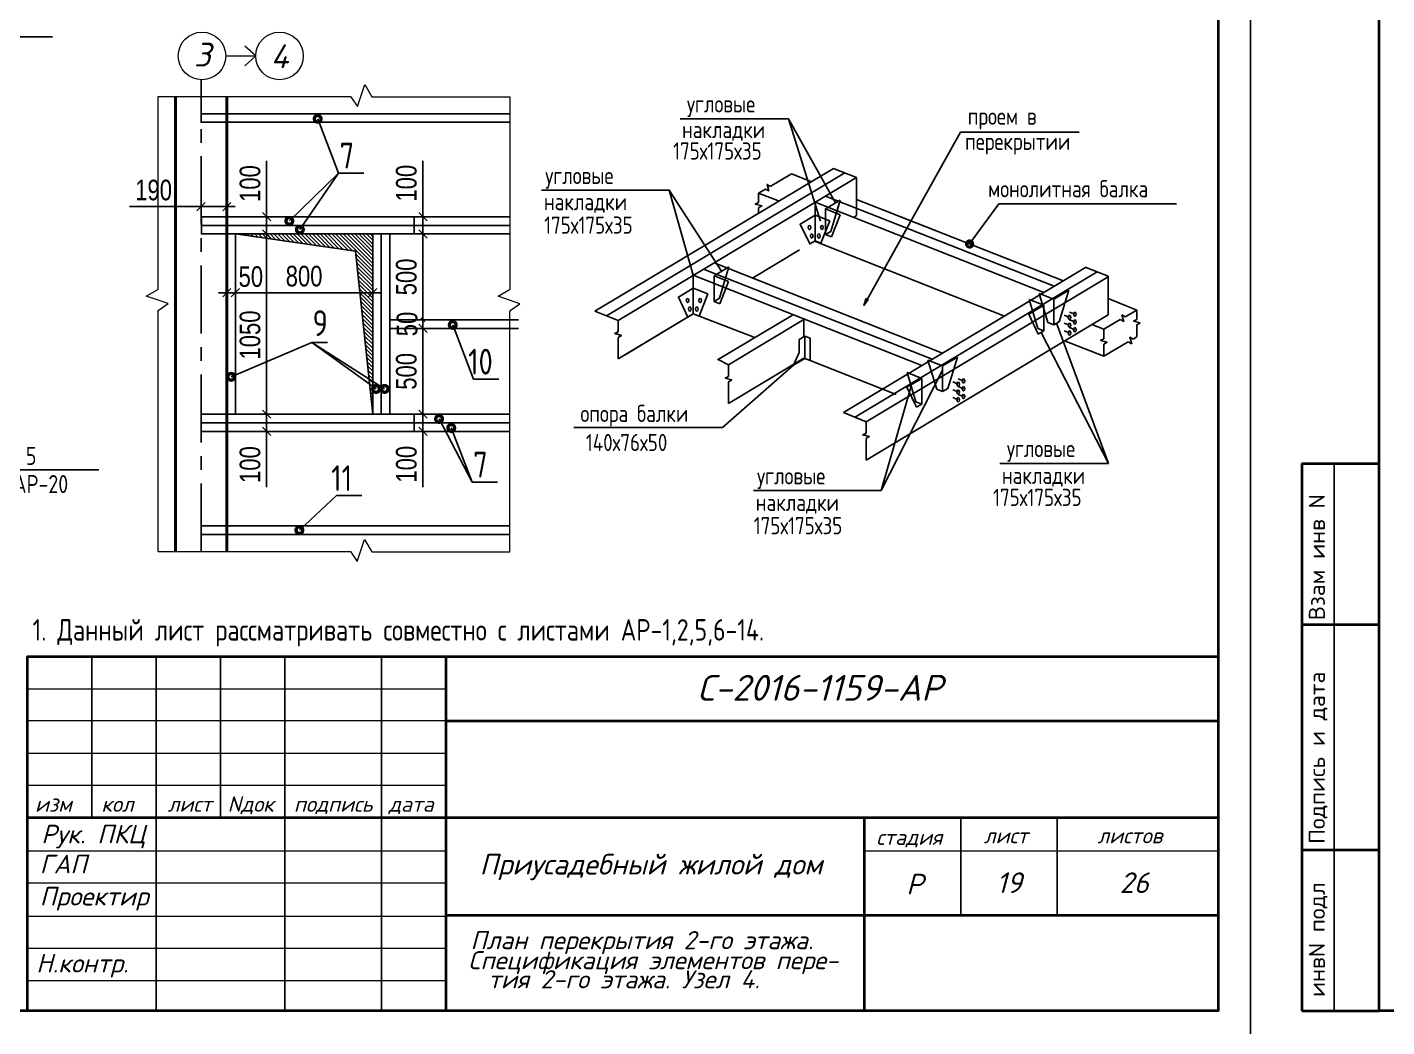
# Model space of a CAD drawing. Extents: x -12289450 to -10763036, y -7834513 to -6150123.
# Drawn here: x -11050273 to -11034430, y -7694349 to -7682705 of the extents above; entities that cross this region are included whole.
import ezdxf

# ---------------------------------------------------------------- set-up
doc = ezdxf.new("R2010")
doc.units = 0
doc.header["$LTSCALE"] = 25
doc.header["$PDMODE"] = 35
doc.linetypes.add('CENTER', pattern=[50.8, 31.75, -6.35, 6.35, -6.35])
doc.linetypes.add('HIDDEN2', pattern=[4.7625, 3.175, -1.5875])
doc.layers.get('DefPoints').update_dxf_attribs({"color": 10, "lineweight": 30})
for name, color, linetype in [('003-ТЕКСТ', 7, 'Continuous'), ('004-ВСПЛИНИИ', 15, 'Continuous'), ('005-РАЗМЕРЫ', 252, 'Continuous'), ('008-ШТРИХОВКА', 252, 'Continuous'), ('014-ОСИ', 251, 'CENTER'), ('1рамка1', 7, 'Continuous'), ('Annotation - Text', 7, 'Continuous'), ('ArchiCAD', 7, 'Continuous'), ('kassa', 7, 'Continuous'), ('Новое', 51, 'Continuous'), ('Примечания', 7, 'Continuous')]:
    doc.layers.add(name, color=color, linetype=linetype)
doc.layers.add('Лаги', color=4, linetype='Continuous', lineweight=20)
doc.layers.add('СТЕНЫ', color=5, linetype='Continuous', lineweight=40)
doc.styles.add('gismo', font='isocpeui.ttf')
doc.styles.add('GOST 2.304', font='cs_gost2304.shx')
doc.styles.add('SIMP701', font='simplex701.shx')
doc.styles.add('TXT0', font='txt', dxfattribs={"width": 0.8})
doc.dimstyles.new('Копия(5) РАЗМЕРЫ', dxfattribs={"dimscale": 30, "dimtxt": 7, "dimasz": 0.15, "dimexe": 0, "dimexo": 0, "dimgap": 1.2, "dimtad": 1, "dimdec": 0, "dimzin": 0, "dimdsep": 46, "dimtxsty": 'TXT0', "dimblk1": 'A8MITTA', "dimblk2": 'A8MITTA', "dimsah": 1, "dimcen": 2, "dimse1": 1, "dimse2": 1, "dimadec": 0, "dimazin": 0, "dimtp": 6, "dimtm": 6, "dimtfac": 1, "dimtdec": 0, "dimtofl": 0, "dimtmove": 0, "dimatfit": 3, "dimldrblk": 'A8MITTA', "dimfxl": 0, "dimtolj": 1, "dimtzin": 0, "dimarcsym": 0})

# ---------------------------------------------------------------- blocks, each defined once
blk = doc.blocks.new('A8MITTA', base_point=(3180, 3140))
for p, q in [((3160, 3140), (3200, 3140)), ((3170, 3130), (3190, 3150)), ((3180, 3155), (3180, 3125))]:
    blk.add_line(p, q)
blk = doc.blocks.new('*D733')
at = {"layer": '005-РАЗМЕРЫ', "color": 0, "lineweight": -2, "ltscale": 1.2, "transparency": 16777216}
blk.add_line((-11058258, -7687613), (-11058258, -7684772), dxfattribs=at)
at = {"layer": 'DefPoints', "color": 0, "ltscale": 1.2, "transparency": 16777216}
for p in [(-11058258, -7684767), (-11026589, -7684767), (-11058341, -7687617)]:
    blk.add_point(p, dxfattribs=at)
at = {"layer": '005-РАЗМЕРЫ', "color": 0, "lineweight": -2, "ltscale": 1.2, "transparency": 16777216, "xscale": 4.5, "yscale": 4.5, "zscale": 4.5}
for p, rotation in [((-11058258, -7684767), 90), ((-11058258, -7687617), 270)]:
    blk.add_blockref('A8MITTA', p, dxfattribs=dict(at, rotation=rotation))
at = {"layer": '005-РАЗМЕРЫ', "color": 0, "ltscale": 1.2, "transparency": 16777216, "insert": (-11058399, -7685249), "char_height": 210, "attachment_point": 5, "rotation": 90, "style": 'TXT0'}
blk.add_mtext('\\A1;2850', dxfattribs=at)

msp = doc.modelspace()

# ---------------------------------------------------------------- hatches: boundary and pattern name
at = {"layer": '008-ШТРИХОВКА', "ltscale": 3}
h = msp.add_hatch(dxfattribs=at)
h.set_pattern_fill('ANSI31', color=256, scale=10, angle=-90)
h.set_pattern_definition([(315, (-11047846.133, -7685113.203), (22.45064, 22.45064), [])])
h.paths.add_polyline_path([(-11046246.1, -7685113.2), (-11047846.1, -7685113.2), (-11046446.1, -7685313.2), (-11046246.1, -7687213.2)])

# ---------------------------------------------------------------- linework, layer by layer
at = {"lineweight": 25, "ltscale": 20}
for points, const_width in [([(-11046887.5, -7683791.8, 1), (-11046887.5, -7683752.8, 1)], 78), ([(-11047217.8, -7684981.5, 1), (-11047217.8, -7684942.5, 1)], 78), ([(-11047095.2, -7685081.6, 1), (-11047095.2, -7685042.6, 1)], 78), ([(-11039291.2, -7685248.5, -1), (-11039291.2, -7685212.5, -1)], 72), ([(-11045313.6, -7686191.8, 1), (-11045313.6, -7686152.8, 1)], 78), ([(-11047896.1, -7686797.3, 1), (-11047896.1, -7686758.3, 1)], 78), ([(-11046207.1, -7686938.4, 1), (-11046207.1, -7686899.4, 1)], 78), ([(-11046107.1, -7686938.4, 1), (-11046107.1, -7686899.4, 1)], 78), ([(-11045473.2, -7687287.5, 1), (-11045473.2, -7687248.5, 1)], 78), ([(-11045331.5, -7687392, 1), (-11045331.5, -7687353, 1)], 78), ([(-11047100.5, -7688583.5, 1), (-11047100.5, -7688544.5, 1)], 78)]:
    msp.add_lwpolyline(points, format="xyb", close=True, dxfattribs=dict(at, const_width=const_width))
for points in [[(-11046644.6, -7684403.7), (-11046887.5, -7683772.3)], [(-11046644.6, -7684403.7), (-11047217.8, -7684962)], [(-11046644.6, -7684403.7), (-11047095.2, -7685062.1)], [(-11039291.2, -7685230.5), (-11038950.2, -7684760.9), (-11036879.1, -7684760.9)], [(-11045070.8, -7686803.7), (-11045313.6, -7686172.3)], [(-11046957, -7686377.5), (-11047896.1, -7686777.8)], [(-11046957, -7686377.5), (-11046207.1, -7686918.9)], [(-11046957, -7686377.5), (-11046107.1, -7686918.9)], [(-11045088.7, -7688003.9), (-11045473.2, -7687268)], [(-11045088.7, -7688003.9), (-11045331.5, -7687372.5)], [(-11046666.7, -7688160.6), (-11047100.5, -7688564)]]:
    msp.add_lwpolyline(points, dxfattribs=at)
at = {"layer": '004-ВСПЛИНИИ', "color": 1}
msp.add_line((-11051295, -7687861.9), (-11049435.8, -7687862), dxfattribs=at)
at = {"layer": '005-РАЗМЕРЫ', "color": 251, "lineweight": 9}
for p, q in [((-11046425.4, -7683628.3), (-11046338.6, -7683373.8)), ((-11046338.6, -7683373.8), (-11046255.8, -7683515.1)), ((-11048745.1, -7683513.4), (-11046504.7, -7683513.4)), ((-11048745.1, -7685756.5), (-11048745.1, -7683513.4)), ((-11046504.7, -7683513.4), (-11046425.4, -7683628.3)), ((-11046255.8, -7683515.1), (-11044646.1, -7683515.1)), ((-11044646.1, -7685758.2), (-11044646.1, -7683515.1)), ((-11048884.7, -7685838.3), (-11048743.4, -7685755.5)), ((-11044785.8, -7685840), (-11044644.4, -7685757.2)), ((-11048630.2, -7685925.1), (-11048884.7, -7685838.3)), ((-11048745.1, -7686004.4), (-11048630.2, -7685925.1)), ((-11044531.2, -7685926.8), (-11044785.8, -7685840)), ((-11044646.1, -7686006.1), (-11044531.2, -7685926.8)), ((-11048746.8, -7688813), (-11048746.8, -7686005.6)), ((-11044647.8, -7688814.7), (-11044647.8, -7686007.3)), ((-11048746.8, -7688813), (-11046506.4, -7688813)), ((-11046506.4, -7688813), (-11046427.1, -7688927.9)), ((-11046427.1, -7688927.9), (-11046340.3, -7688673.3)), ((-11046340.3, -7688673.3), (-11046257.5, -7688814.7)), ((-11046257.5, -7688814.7), (-11044647.8, -7688814.7))]:
    msp.add_line(p, q, dxfattribs=at)
at = {"layer": '005-РАЗМЕРЫ', "ltscale": 1.2}
for p, q in [((-11047483.2, -7684913.2), (-11047483.2, -7684262.5)), ((-11045661.7, -7684913.2), (-11045661.7, -7684262.5)), ((-11048246.1, -7684795.4), (-11049079.7, -7684795.4)), ((-11047950.9, -7684795.4), (-11048241.3, -7684795.4)), ((-11047483.2, -7685108.4), (-11047483.2, -7684918)), ((-11045761.7, -7685108.4), (-11045761.7, -7684918)), ((-11047483.2, -7685118), (-11047483.2, -7687208.4)), ((-11045661.7, -7686110.8), (-11045661.7, -7685115.6)), ((-11047950.9, -7685798.1), (-11047955.7, -7685798.1)), ((-11046250.9, -7685798.1), (-11047841.3, -7685798.1)), ((-11047841.3, -7685798.1), (-11047836.5, -7685798.1)), ((-11045661.7, -7687208.4), (-11045661.7, -7686218)), ((-11047483.2, -7687218), (-11047483.2, -7687408.4)), ((-11045761.7, -7687218), (-11045761.7, -7687408.4)), ((-11047483.2, -7687413.2), (-11047483.2, -7688063.9)), ((-11045661.7, -7687413.2), (-11045661.7, -7688063.9))]:
    msp.add_line(p, q, dxfattribs=at)
at = {"layer": '008-ШТРИХОВКА', "ltscale": 3}
msp.add_lwpolyline([(-11047846.1, -7685113.2), (-11046446.1, -7685313.2), (-11046246.1, -7687213.2)], dxfattribs=at)
msp.add_lwpolyline([(-11046246.1, -7685113.2), (-11047846.1, -7685113.2), (-11046446.1, -7685313.2), (-11046246.1, -7687213.2), (-11046246.1, -7685113.2)], close=True, dxfattribs=at)
at = {"layer": '014-ОСИ'}
for points in [[(-11049975.8, -7682817.2), (-11064955.4, -7682817.2)], [(-11048246.1, -7688813), (-11048246.1, -7683317.2)]]:
    msp.add_lwpolyline(points, dxfattribs=at)
at = {"layer": '1рамка1', "color": 7, "lineweight": 25, "ltscale": 166.666667}
for p, q in [((-11041402, -7683772.8), (-11042665.5, -7683772.8)), ((-11041402, -7683772.8), (-11042398.9, -7683772.8)), ((-11040855, -7684752.6), (-11041402, -7683772.8)), ((-11041028.6, -7684965.4), (-11041402, -7683772.8)), ((-11042791.7, -7684602.1), (-11044279.6, -7684602.1)), ((-11042791.7, -7684602.1), (-11044279.6, -7684602.1)), ((-11038459.2, -7686262.3), (-11037673.9, -7687786.8)), ((-11038278.4, -7686154), (-11037673.9, -7687786.8)), ((-11037673.9, -7687786.8), (-11038937.5, -7687786.8)), ((-11037673.9, -7687786.8), (-11038670.8, -7687786.8))]:
    msp.add_line(p, q, dxfattribs=at)
for points in [[(-11040522.8, -7685946.7), (-11039395.4, -7683927.6), (-11038014.7, -7683927.6)], [(-11041670.8, -7684591.2), (-11041631, -7684612.7), (-11041651.7, -7684536.2), (-11041615.5, -7684559.3)], [(-11041365.5, -7684412.2), (-11041615.5, -7684559.3)], [(-11042510.7, -7685595.3), (-11042791.7, -7684602.1), (-11043761, -7684602.1)], [(-11042183, -7685548.4), (-11042791.7, -7684602.1), (-11043761, -7684602.1)], [(-11041670.8, -7684591.2), (-11041750.4, -7684637)], [(-11041750.4, -7684637), (-11041750.4, -7684747.2)], [(-11041750.4, -7684811.1), (-11041711.9, -7684787.4), (-11041788.4, -7684767.1), (-11041750.4, -7684747.2)], [(-11041750.4, -7684811.1), (-11041750.4, -7684866.4)], [(-11041091.1, -7684894.1), (-11041264.1, -7684997.8), (-11041153.2, -7685230.4), (-11041091.1, -7685193.2), (-11041091.1, -7684894.1)], [(-11041264.1, -7684997.8), (-11041153.2, -7685230.4), (-11041091.1, -7685193.2)], [(-11041091.1, -7684894.1), (-11040920.7, -7684961.3)], [(-11040920.7, -7684961.3), (-11041022.8, -7685220.1), (-11041091.1, -7685193.2)], [(-11042510.7, -7685744.8), (-11042683.7, -7685848.5), (-11042572.9, -7686081.2), (-11042510.7, -7686043.9), (-11042510.7, -7685744.8)], [(-11042510.7, -7685744.8), (-11042340.3, -7685812.1)], [(-11042340.3, -7685812.1), (-11042442.4, -7686070.9), (-11042510.7, -7686043.9)], [(-11042683.7, -7685848.5), (-11042572.9, -7686081.2), (-11042510.7, -7686043.9)], [(-11040522.8, -7685946.7), (-11040474.4, -7685876.3), (-11040522.8, -7685946.7), (-11040494.7, -7685861.6)], [(-11043387.2, -7686120.5), (-11043656.3, -7686014.4)], [(-11043387.2, -7686120.5), (-11043387.2, -7686254.8)], [(-11037534.8, -7686111.7), (-11037727.1, -7686224.2)], [(-11037534.8, -7686111.7), (-11037495, -7686133.2), (-11037515.7, -7686056.7), (-11037479.5, -7686079.8)], [(-11037342.2, -7685999.4), (-11037479.5, -7686079.8)], [(-11037342.2, -7686173.5), (-11037303.7, -7686149.8), (-11037380.3, -7686129.4), (-11037342.2, -7686109.6)], [(-11037342.2, -7685999.4), (-11037342.2, -7686109.6)], [(-11043387.2, -7686318.7), (-11043348.7, -7686295), (-11043425.3, -7686274.6), (-11043387.2, -7686254.8)], [(-11037727.1, -7686224.2), (-11037727.1, -7686334.4)], [(-11037342.2, -7686173.5), (-11037342.2, -7686313.7)], [(-11043387.2, -7686318.7), (-11043387.2, -7686569.1)], [(-11037727.1, -7686398.3), (-11037688.6, -7686374.6), (-11037765.2, -7686354.3), (-11037727.1, -7686334.4)], [(-11037441.7, -7686371.6), (-11037727.1, -7686538.6)], [(-11037727.1, -7686398.3), (-11037727.1, -7686538.6)], [(-11037441.7, -7686371.6), (-11037401.9, -7686393.1), (-11037422.5, -7686316.6), (-11037386.3, -7686339.7)], [(-11037342.2, -7686313.7), (-11037386.3, -7686339.7)], [(-11042100.6, -7686638), (-11042221.5, -7686576.8)], [(-11041343.6, -7686642.1), (-11042170.4, -7687366.9)], [(-11042100.6, -7686638), (-11042100.6, -7686772.2)], [(-11039606.5, -7686699.6), (-11040323.3, -7688101), (-11041811.2, -7688101)], [(-11039847.8, -7686795.4), (-11040018.2, -7686728.1), (-11039975, -7686871.6)], [(-11042100.6, -7686836.1), (-11042062.1, -7686812.4), (-11042138.7, -7686792.1), (-11042100.6, -7686772.2)], [(-11042100.6, -7686836.1), (-11042100.6, -7687086.6)], [(-11039971.2, -7686887.8), (-11040323.3, -7688101), (-11041811.2, -7688101)], [(-11040498, -7687434), (-11040498, -7687302.8), (-11040760.8, -7687192.9)], [(-11040498, -7687302.8), (-11040760.8, -7687192.9)], [(-11042170.4, -7687366.9), (-11043901.9, -7687366.9)], [(-11040498, -7687497.9), (-11040459.6, -7687474.2), (-11040536.1, -7687453.8), (-11040498, -7687434)], [(-11040498, -7687748.3), (-11040498, -7687497.9)]]:
    msp.add_lwpolyline(points, dxfattribs=at)
at = {"layer": '1рамка1', "color": 5, "lineweight": 25, "ltscale": 166.666667}
for points in [[(-11040878.5, -7684349.8), (-11043656.3, -7686014.4)], [(-11040609.5, -7684456), (-11040878.5, -7684349.8)], [(-11040744, -7684402.9), (-11043521.7, -7686067.4)], [(-11040609.5, -7684456), (-11043387.2, -7686120.5)], [(-11041365.5, -7684412.2), (-11041140.4, -7684501)], [(-11040609.5, -7684456), (-11040609.5, -7684898.8)], [(-11041519.5, -7684728.1), (-11041750.4, -7684637)], [(-11038307.5, -7685722.8), (-11040970.4, -7684672.3)], [(-11040609.5, -7684710.4), (-11039709.4, -7685065.5)], [(-11040609.5, -7684710.4), (-11038208.4, -7685657.6)], [(-11041091.1, -7684744.6), (-11041091.1, -7684940.8)], [(-11038428.1, -7685795.1), (-11041091.1, -7684744.6)], [(-11040609.5, -7684898.8), (-11040645.5, -7684920.4)], [(-11041275.1, -7685300.1), (-11041819.2, -7685628.4)], [(-11038885.6, -7686069.3), (-11041097.1, -7685196.8)], [(-11039606.5, -7686501.3), (-11042269.5, -7685450.7)], [(-11037940.7, -7685503), (-11040760.8, -7687192.9)], [(-11037677.5, -7685606.8), (-11037946.5, -7685500.7)], [(-11039847.8, -7686645.8), (-11042510.7, -7685595.3)], [(-11042510.7, -7685595.3), (-11042510.7, -7685894.4)], [(-11042510.7, -7685595.3), (-11042510.7, -7685744.8)], [(-11039727.2, -7686573.5), (-11042390.1, -7685523)], [(-11037806.1, -7685556.1), (-11040632.5, -7687249.8)], [(-11037677.5, -7685612.7), (-11040498, -7687302.8)], [(-11037677.5, -7685606.8), (-11037677.5, -7686055.4)], [(-11037677.5, -7685867.1), (-11037342.2, -7685999.4)], [(-11042510.7, -7686043.9), (-11043387.2, -7686569.1)], [(-11042510.7, -7686043.9), (-11043306, -7686520.4)], [(-11041792.2, -7686319.4), (-11042510.7, -7686043.9)], [(-11041355.5, -7686057.8), (-11042228.8, -7686581.1)], [(-11041221, -7686110.9), (-11042100.6, -7686638)], [(-11041221, -7686110.9), (-11041221, -7686310.2)], [(-11041221, -7686110.9), (-11041221, -7686310.2)], [(-11037677.5, -7686055.4), (-11040498, -7687748.3)], [(-11037727.1, -7686224.2), (-11037867.2, -7686168.9)], [(-11037867.2, -7686168.9), (-11037727.1, -7686224.2)], [(-11037727.1, -7686538.6), (-11038183.8, -7686358.4)], [(-11041221, -7686559.5), (-11042100.6, -7687086.6)], [(-11040148.7, -7686982.5), (-11041149.3, -7686587.7)]]:
    msp.add_lwpolyline(points, dxfattribs=at)
at = {"layer": '1рамка1', "color": 7, "linetype": 'HIDDEN2', "lineweight": 25, "ltscale": 166.666667}
for points in [[(-11040797.5, -7684718.2), (-11040970.4, -7684821.8), (-11040970.4, -7685120.9), (-11040908.3, -7685083.7), (-11040797.5, -7684718.2)], [(-11040844, -7684871.7), (-11040797.5, -7684718.2), (-11040970.4, -7684821.8)], [(-11040800, -7684889.1), (-11040902.1, -7685147.9), (-11040970.4, -7685120.9), (-11040970.4, -7684821.8), (-11040800, -7684889.1)], [(-11042096.5, -7685496.6), (-11042269.5, -7685600.3), (-11042269.5, -7685899.3), (-11042207.3, -7685862.1), (-11042096.5, -7685496.6)], [(-11042143, -7685650.1), (-11042096.5, -7685496.6), (-11042269.5, -7685600.3)], [(-11042099.1, -7685667.5), (-11042201.2, -7685926.3), (-11042269.5, -7685899.3), (-11042269.5, -7685600.3), (-11042099.1, -7685667.5)], [(-11038309.5, -7685873.6), (-11038309.5, -7686172.6), (-11038377.8, -7686145.7), (-11038479.9, -7685806.3), (-11038309.5, -7685873.6)], [(-11038136.5, -7685769.9), (-11038309.5, -7685873.6), (-11038309.5, -7686172.6), (-11038247.3, -7686135.4), (-11038136.5, -7685769.9)], [(-11038428.1, -7685944.6), (-11038601.1, -7686048.3), (-11038490.3, -7686281), (-11038428.1, -7686243.7), (-11038428.1, -7685944.6)], [(-11038428.1, -7685944.6), (-11038428.1, -7686243.7), (-11038496.4, -7686216.8), (-11038598.5, -7685877.4), (-11038428.1, -7685944.6)], [(-11038127.7, -7686085.2), (-11038190.2, -7686060.6)], [(-11038065.1, -7686047.7), (-11038127.6, -7686023)], [(-11038065.1, -7686138.5), (-11038127.6, -7686113.8)], [(-11038127.7, -7686176), (-11038190.2, -7686151.4)], [(-11038127.7, -7686266.8), (-11038190.2, -7686242.2)], [(-11038065.1, -7686229.3), (-11038127.6, -7686204.6)], [(-11041211.8, -7686304.7), (-11041276.1, -7686343.3)], [(-11041276.1, -7686343.3), (-11041276.1, -7686494.3)], [(-11041211.8, -7686304.7), (-11041211.8, -7686563.1)], [(-11041149.3, -7686329.3), (-11041211.8, -7686304.7)], [(-11041149.3, -7686329.3), (-11041149.3, -7686587.7)], [(-11041343.6, -7686642.1), (-11041276.1, -7686494.3)], [(-11041343.6, -7686642.1), (-11041211.8, -7686563.1)], [(-11041149.3, -7686587.7), (-11041211.8, -7686563.1)], [(-11039606.5, -7686650.8), (-11039606.5, -7686949.9), (-11039674.8, -7686922.9), (-11039776.9, -7686583.6), (-11039606.5, -7686650.8)], [(-11039433.5, -7686547.1), (-11039606.5, -7686650.8), (-11039606.5, -7686949.9), (-11039544.4, -7686912.6), (-11039433.5, -7686547.1)], [(-11039847.8, -7686795.4), (-11039847.8, -7687094.4), (-11039916.1, -7687067.5), (-11040018.2, -7686728.1), (-11039847.8, -7686795.4)], [(-11039847.8, -7686795.4), (-11040020.8, -7686899), (-11039909.9, -7687131.7), (-11039847.8, -7687094.4), (-11039847.8, -7686795.4)], [(-11039424.8, -7686862.4), (-11039487.2, -7686837.8)], [(-11039424.8, -7686953.2), (-11039487.2, -7686928.6)], [(-11039362.1, -7686824.9), (-11039424.6, -7686800.3)], [(-11039362.1, -7686915.7), (-11039424.6, -7686891.1)], [(-11039424.8, -7687044), (-11039487.2, -7687019.4)], [(-11039362.1, -7687006.5), (-11039424.6, -7686981.9)]]:
    msp.add_lwpolyline(points, dxfattribs=at)
at = {"layer": '1рамка1', "color": 7, "lineweight": 25, "ltscale": 166.666667, "extrusion": (0, 0, -1)}
for centre in [(-11041156.9, -7685037.6), (-11041011.5, -7685037.6), (-11041131.1, -7685137.2), (-11041048.8, -7685137.2), (-11042576.5, -7685888.3), (-11042550.7, -7685987.9), (-11042468.4, -7685987.9), (-11042431.2, -7685888.3), (-11038127.7, -7686085.2), (-11038065.1, -7686047.7), (-11038065.1, -7686138.5), (-11038127.7, -7686176), (-11038127.7, -7686266.8), (-11038065.1, -7686229.3), (-11039424.8, -7686862.4), (-11039424.8, -7686953.2), (-11039362.1, -7686824.9), (-11039362.1, -7686915.7), (-11039424.8, -7687044), (-11039362.1, -7687006.5)]:
    msp.add_ellipse(centre, major_axis=(0, 24.3), ratio=0.6390074, dxfattribs=at)
at = {"layer": 'Annotation - Text', "color": 0, "lineweight": 20}
for points in [[(-11047609.4, -7683040), (-11047735.2, -7682925.9)], [(-11047958.1, -7683039.8), (-11047609.4, -7683039.8)], [(-11047609.4, -7683040), (-11047735.2, -7683154.1)]]:
    msp.add_lwpolyline(points, dxfattribs=at)
for centre in [(-11048235.3, -7683040), (-11048235.3, -7683040), (-11047332.2, -7683040), (-11047332.2, -7683040)]:
    msp.add_circle(centre, 277.2, dxfattribs=at)
at = {"layer": 'ArchiCAD', "color": 7, "linetype": 'Continuous', "lineweight": 35}
for p, q in [((-11035419.4, -7687786.3), (-11034519.4, -7687786.3)), ((-11035419.4, -7687786.3), (-11035419.4, -7694161.2)), ((-11035419.4, -7689661.2), (-11034519.4, -7689661.2)), ((-11050269.2, -7690036), (-11036394.4, -7690036)), ((-11050269.2, -7690036), (-11036394.4, -7690036)), ((-11045394.3, -7690036), (-11045394.3, -7694160.9)), ((-11045394.3, -7690786), (-11036394.4, -7690786)), ((-11050269.2, -7691911), (-11036394.4, -7691911)), ((-11040519.4, -7691911), (-11040519.4, -7694160.9)), ((-11035419.4, -7692286.2), (-11034519.4, -7692286.2)), ((-11045394.3, -7693047.8), (-11036394.4, -7693047.8)), ((-11035419.4, -7694161.2), (-11034519.4, -7694161.2))]:
    msp.add_line(p, q, dxfattribs=at)
for points in [[(-11066019.3, -7672636.3), (-11036394.4, -7672636.3), (-11036394.4, -7694161.2), (-11066019.3, -7694161.2)], [(-11066019.3, -7672636.3), (-11036394.4, -7672636.3), (-11036394.4, -7694161.2), (-11066019.3, -7694161.2)], [(-11034519.4, -7672636.3), (-11004894.6, -7672636.3), (-11004894.6, -7694161.2), (-11034519.4, -7694161.2)], [(-11034519.4, -7672636.3), (-11004894.6, -7672636.3), (-11004894.6, -7694161.2), (-11034519.4, -7694161.2)], [(-11036394.4, -7694160.9), (-11050269.2, -7694160.9), (-11050269.2, -7690036), (-11036394.4, -7690036), (-11036394.4, -7694160.9)]]:
    msp.add_lwpolyline(points, close=True, dxfattribs=at)
at = {"layer": 'kassa', "lineweight": 15}
for p, q in [((-11050269.2, -7690411), (-11045394.3, -7690411)), ((-11045394.3, -7690786), (-11050269.2, -7690786)), ((-11050269.2, -7691161), (-11045394.3, -7691161)), ((-11050269.2, -7691536), (-11045394.3, -7691536)), ((-11050269.2, -7692297.9), (-11045394.3, -7692297.9)), ((-11040519.4, -7692297.9), (-11036394.4, -7692297.9)), ((-11050269.2, -7692672.8), (-11045394.3, -7692672.8)), ((-11050269.2, -7693059.7), (-11045394.3, -7693059.7)), ((-11050269.2, -7693434.7), (-11045394.3, -7693434.7)), ((-11050269.2, -7693809.7), (-11045394.3, -7693809.7))]:
    msp.add_line(p, q, dxfattribs=at)
at = {"layer": 'Лаги', "color": 4, "lineweight": 25}
for points in [[(-11044646.1, -7683713.2), (-11048246.1, -7683713.2), (-11048246.1, -7683813.2), (-11044646.1, -7683813.2)], [(-11044646.1, -7685013.2), (-11048241.6, -7685014.1), (-11048241.6, -7685114.1), (-11044646.1, -7685113.2)], [(-11044646.1, -7684913.2), (-11048241.5, -7684914.1), (-11048241.5, -7685014.1), (-11044646.1, -7685013.2)], [(-11044547.8, -7686113.2), (-11046046.1, -7686113.2), (-11046046.1, -7686213.2), (-11044547.8, -7686213.2)], [(-11044647.8, -7687213.2), (-11048244.3, -7687214.1), (-11048244.3, -7687314.1), (-11044647.8, -7687313.2)], [(-11044647.8, -7687313.2), (-11048244.4, -7687314.1), (-11048244.4, -7687414.1), (-11044647.8, -7687413.2)], [(-11044646.1, -7688613.2), (-11048245.8, -7688614), (-11048245.8, -7688514), (-11044646.1, -7688513.2)]]:
    msp.add_lwpolyline(points, dxfattribs=at)
for points in [[(-11047846.1, -7685113.2), (-11047846.1, -7687213.2), (-11047946.1, -7687213.2), (-11047946.1, -7685113.2), (-11047846.1, -7685113.2)], [(-11046146.1, -7685113.2), (-11046146.1, -7687213.2), (-11046246.1, -7687213.2), (-11046246.1, -7685113.2), (-11046146.1, -7685113.2)], [(-11046046.1, -7685113.2), (-11046046.1, -7687213.2), (-11046146.1, -7687213.2), (-11046146.1, -7685113.2), (-11046046.1, -7685113.2)]]:
    msp.add_lwpolyline(points, close=True, dxfattribs=at)
at = {"layer": 'Новое', "color": 7, "linetype": 'Continuous'}
for p, q in [((-11035044.4, -7687786.3), (-11035044.4, -7694161.2)), ((-11050269.2, -7690036), (-11050269.2, -7694160.9)), ((-11050269.2, -7690036), (-11050269.2, -7694160.9)), ((-11049519.2, -7690036), (-11049519.2, -7691911)), ((-11048769.3, -7690036), (-11048769.3, -7694160.9)), ((-11048019.3, -7690036), (-11048019.3, -7691911)), ((-11047269.3, -7690036), (-11047269.3, -7694160.9)), ((-11046144.3, -7690036), (-11046144.3, -7694160.9)), ((-11039394.4, -7691911), (-11039394.4, -7693047.8)), ((-11038269.4, -7691911), (-11038269.4, -7693047.8))]:
    msp.add_line(p, q, dxfattribs=at)
for points in [[(-11067519.3, -7672261.3), (-11036019.4, -7672261.3), (-11036019.4, -7694536.2), (-11067519.3, -7694536.2)], [(-11036019.4, -7672261.3), (-11004519.6, -7672261.3), (-11004519.6, -7694536.2), (-11036019.4, -7694536.2)], [(-11036019.4, -7672261.3), (-11004519.6, -7672261.3), (-11004519.6, -7694536.2), (-11036019.4, -7694536.2)]]:
    msp.add_lwpolyline(points, close=True, dxfattribs=at)
at = {"layer": 'Примечания', "ltscale": 3}
for p, q in [((-11046644.6, -7684403.7), (-11046349.4, -7684403.7)), ((-11046957, -7686377.5), (-11046773, -7686377.5)), ((-11045070.8, -7686803.7), (-11044775.6, -7686803.7)), ((-11045088.7, -7688003.9), (-11044793.5, -7688003.9)), ((-11046666.7, -7688160.6), (-11046371.5, -7688160.6))]:
    msp.add_line(p, q, dxfattribs=at)
at = {"layer": 'СТЕНЫ', "ltscale": 1.2}
for points in [[(-11048546.1, -7683513.4), (-11048546.1, -7688813)], [(-11047946.1, -7683513.4), (-11047946.1, -7688813)]]:
    msp.add_lwpolyline(points, dxfattribs=at)

# ---------------------------------------------------------------- block references
at = {"layer": '005-РАЗМЕРЫ', "ltscale": 1.2}
for p, xscale, yscale, zscale, rotation in [((-11048246.1, -7684795.4), 4.8, 4.8, 4.8, 180), ((-11047483.2, -7684913.2), 4.8, 4.8, 4.8, 89.99999999999999), ((-11045661.7, -7684913.2), 4.8, 4.8, 4.8, 89.99999999999999), ((-11047483.2, -7685113.2), 4.8, 4.8, 4.8, 270), ((-11047483.2, -7685113.2), 4.8, 4.8, 4.8, 89.99999999999999), ((-11045661.7, -7685113.2), 4.8, 4.8, 4.8, 270), ((-11045661.7, -7685113.2), 2.4, 2.4, 2.4, 89.99999999999999), ((-11047846.1, -7685798.1), 4.8, 4.8, 4.8, 180), ((-11047846.1, -7685798.1), 4.8, 4.8, 4.8, 180), ((-11045661.7, -7686213.2), 4.8, 4.8, 4.8, 89.99999999999999), ((-11045661.7, -7686113.2), 2.4, 2.4, 2.4, 270), ((-11047483.2, -7687213.2), 4.8, 4.8, 4.8, 270), ((-11047483.2, -7687213.2), 4.8, 4.8, 4.8, 89.99999999999999), ((-11045661.7, -7687213.2), 4.8, 4.8, 4.8, 89.99999999999999), ((-11045661.7, -7687213.2), 4.8, 4.8, 4.8, 270), ((-11047483.2, -7687413.2), 4.8, 4.8, 4.8, 270), ((-11045661.7, -7687413.2), 4.8, 4.8, 4.8, 270)]:
    msp.add_blockref('A8MITTA', p, dxfattribs=dict(at, xscale=xscale, yscale=yscale, zscale=zscale, rotation=rotation))
at = {"layer": '005-РАЗМЕРЫ', "ltscale": 1.2, "xscale": 4.8, "yscale": 4.8, "zscale": 4.8}
for p in [(-11047946.1, -7684795.4), (-11047946.1, -7685798.1), (-11047946.1, -7685798.1), (-11046246.1, -7685798.1)]:
    msp.add_blockref('A8MITTA', p, dxfattribs=at)

# ---------------------------------------------------------------- texts
at = {"lineweight": 25, "ltscale": 20, "style": 'GOST 2.304'}
for s, p in [('угловые', (-11042584.3, -7683698.3)), ('проем в', (-11039313.2, -7683841.3)), ('накладки', (-11042641.8, -7683997.8)), ('175х175х35', (-11042745.9, -7684247.2)), ('перекрытии', (-11039344.4, -7684134.9)), ('угловые', (-11044235.6, -7684532.6)), ('монолитная балка', (-11039075.8, -7684686.5)), ('накладки', (-11044250.7, -7684837.1)), ('175х175х35', (-11044248.9, -7685110.7)), ('опора балки', (-11043825.8, -7687303.6)), ('140х76х50', (-11043762.5, -7687642.7)), ('угловые', (-11038856.2, -7687712.4)), ('угловые', (-11041767.2, -7688031.4)), ('накладки', (-11038913.8, -7688025.8)), ('175х175х35', (-11039017.8, -7688282.3)), ('накладки', (-11041782.3, -7688340)), ('175х175х35', (-11041806.6, -7688611.6))]:
    msp.add_text(s, height=200, dxfattribs=at).set_placement(p)
at = {"layer": '003-ТЕКСТ', "lineweight": 30, "style": 'SIMP701'}
for s, height, p in [('Взам инв N', 187.5, (-11035150.8, -7689612.9)), ('Подпись и дата', 187.497, (-11035150.8, -7692218.2)), ('инвN подл', 187.5, (-11035150.8, -7694001.6))]:
    msp.add_text(s, height=height, rotation=90, dxfattribs=at).set_placement(p)
at = {"layer": '005-РАЗМЕРЫ', "ltscale": 1.2, "char_height": 240, "attachment_point": 5, "rotation": 90, "style": 'TXT0'}
for s, insert in [('\\A1;100', (-11047675.2, -7684526.5)), ('\\A1;100', (-11045853.7, -7684522.5)), ('\\A1;500', (-11045853.7, -7685614.2)), ('\\A1;1050', (-11047675.2, -7686290.7)), ('\\A1;50', (-11045845.1, -7686162.4)), ('\\A1;500', (-11045853.7, -7686714.2)), ('\\A1;100', (-11047675.2, -7687799.9)), ('\\A1;100', (-11045853.7, -7687795.9))]:
    msp.add_mtext(s, dxfattribs=dict(at, insert=insert))
at = {"layer": '005-РАЗМЕРЫ', "ltscale": 1.2, "char_height": 240, "attachment_point": 5, "style": 'TXT0'}
for s, insert in [('\\A1;190', (-11048799.7, -7684603.4)), ('\\A1;50', (-11047666.6, -7685611.9)), ('\\A1;800', (-11047046.1, -7685606.1))]:
    msp.add_mtext(s, dxfattribs=dict(at, insert=insert))
at = {"layer": 'Annotation - Text', "color": 0, "lineweight": 25}
for s, height, style, p in [('Узел 5', 210, 'GOST 2.304', (-11050838.5, -7687803.9)), ('см. на л. AР-20', 210, 'GOST 2.304', (-11051467.6, -7688132.1)), ('1. Данный лист рассматривать совместно с листами АР-1,2,5,6-14.', 250, 'GOST 2.304', (-11050209.7, -7689850.2)), ('С-2016-1159-АР', 300.621, 'gismo', (-11042462.8, -7690550.6)), ('Nдок', 180.37, 'gismo', (-11047937.3, -7691844.1)), ('изм', 180.37, 'gismo', (-11050181.4, -7691844.1)), ('кол', 180.37, 'gismo', (-11049408.8, -7691844.1)), ('лист', 180.37, 'gismo', (-11048636.2, -7691844.1)), ('подпись', 180.37, 'gismo', (-11047164.7, -7691844.1)), ('дата', 180.37, 'gismo', (-11046061, -7691844.1)), ('Рук. ПКЦ', 216.45, 'gismo', (-11050107.8, -7692211.7)), ('стадия', 180.37, 'gismo', (-11040377.1, -7692230)), ('лист', 180.37, 'gismo', (-11039126.3, -7692211.7)), ('листов', 180.37, 'gismo', (-11037801.9, -7692211.7)), ('ГАП', 216.45, 'gismo', (-11050126.2, -7692560.9)), ('Приусадебный жилой дом', 240.497, 'gismo', (-11045000.5, -7692575.3)), ('Р', 240.5, 'gismo', (-11040030, -7692807.1)), ('19', 240.5, 'gismo', (-11038978.9, -7692790.5)), ('26', 240.5, 'gismo', (-11037542, -7692790.5)), ('Проектир', 216.45, 'gismo', (-11050126.2, -7692935.9)), ('План перекрытия 2-го этажа.', 210.938, 'gismo', (-11045106.6, -7693444.7)), ('Н.контр.', 216.45, 'gismo', (-11050167.4, -7693715.8)), ('Спецификация элементов пере-', 210.938, 'gismo', (-11045132.1, -7693678.2)), ('тия 2-го этажа. Узел 4.', 210.938, 'gismo', (-11044900.6, -7693900.5))]:
    msp.add_text(s, height=height, dxfattribs=dict(at, style=style)).set_placement(p)
at = {"layer": 'Annotation - Text', "color": 0, "lineweight": 25, "char_height": 277.2, "attachment_point": 2, "style": 'gismo'}
for s, insert in [('3', (-11048230.9, -7682886.2)), ('4', (-11047332.3, -7682905.3))]:
    msp.add_mtext(s, dxfattribs=dict(at, insert=insert))
at = {"layer": 'Примечания', "ltscale": 3, "style": 'GOST 2.304'}
for s, p in [('7', (-11046631.9, -7684351.2)), ('9', (-11046947.5, -7686302.5)), ('10', (-11045133.7, -7686751.2)), ('7', (-11045075.9, -7687951.4)), ('11', (-11046729.7, -7688108))]:
    msp.add_text(s, height=300, rotation=0.00004, dxfattribs=at).set_placement(p)

# ---------------------------------------------------------------- dimensions: what is measured, and where the dimension line sits
at = {"layer": '005-РАЗМЕРЫ', "ltscale": 1.2}
dim = msp.add_linear_dim(base=(-11058257.8, -7684767.2), p1=(-11058341.4, -7687617.2), p2=(-11026589.3, -7684767.2), angle=90, dimstyle='Копия(5) РАЗМЕРЫ', dxfattribs=at)
dim.commit()
dim.dimension.update_dxf_attribs({"geometry": '*D733', "text_midpoint": (-11058257.8, -7685248.9), "dimtype": 160})

doc.saveas('drawing.dxf')
